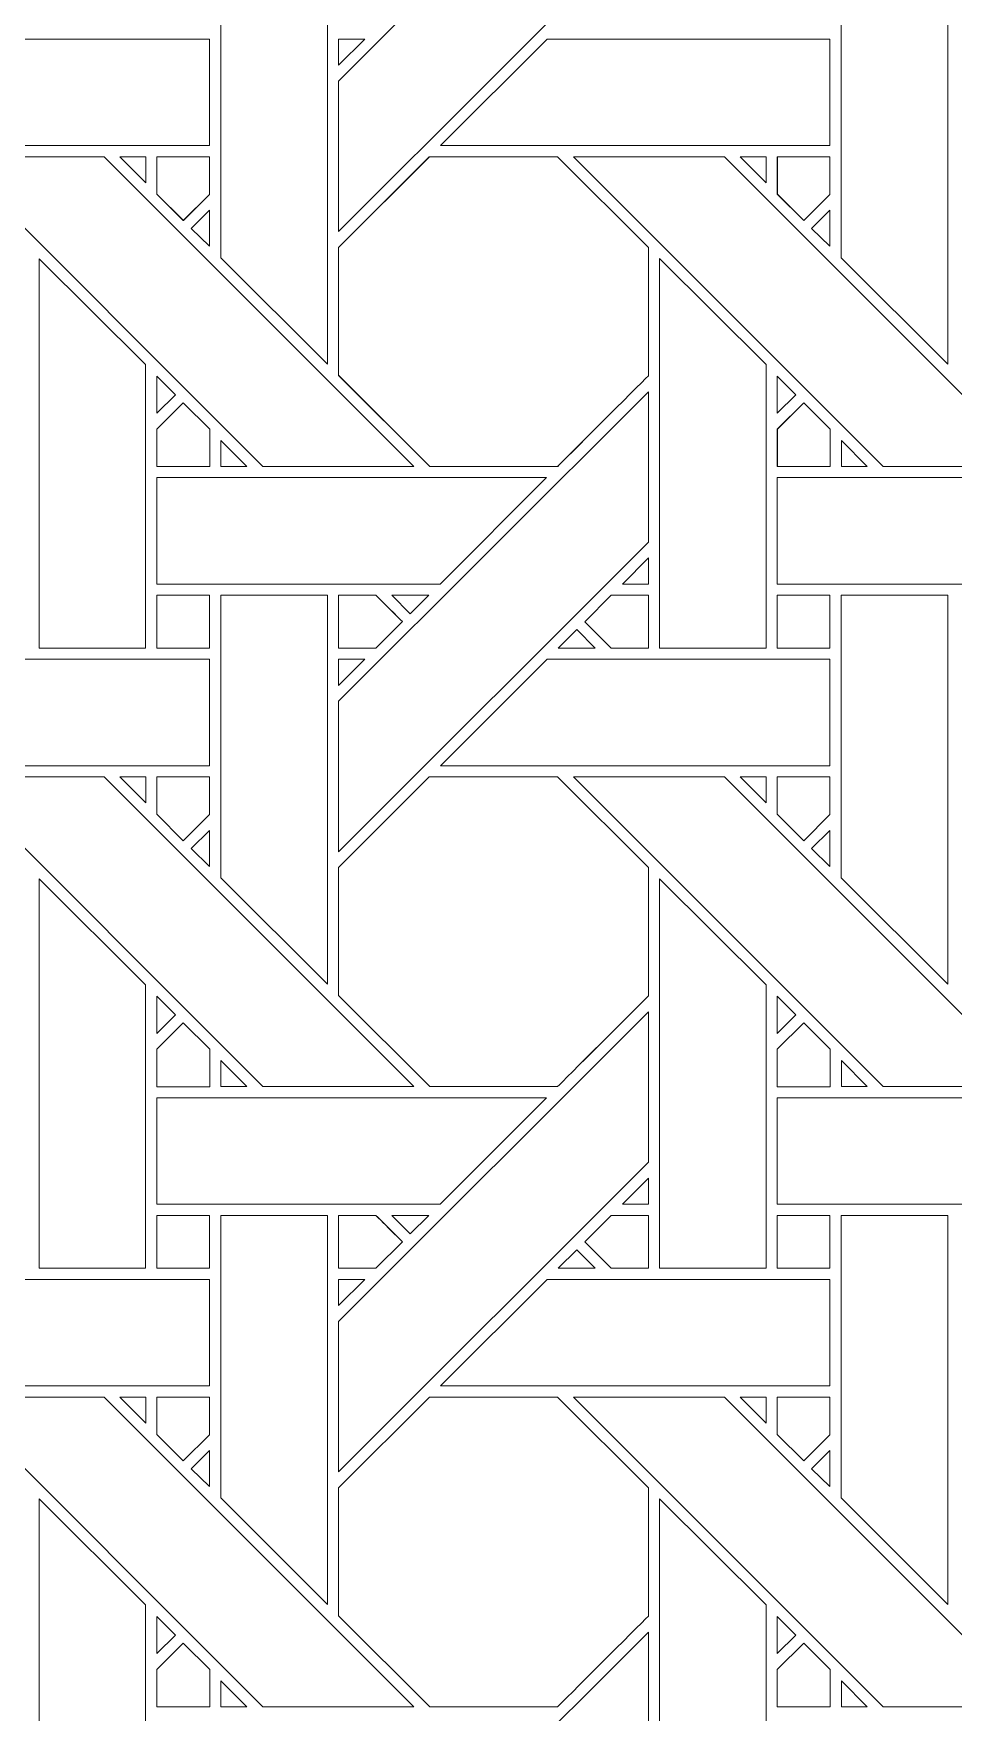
# Model space of a CAD drawing. Header units: inches. Extents: x 2.4 to 22.4, y -0.9 to 19.1.
# Drawn here: x 16.898 to 18.304, y 14.067 to 16.636 of the extents above; entities that cross this region are included whole.
import ezdxf

# ---------------------------------------------------------------- set-up
doc = ezdxf.new("R2010")
doc.units = ezdxf.units.IN
doc.header["$MEASUREMENT"] = 0
doc.layers.add('Design', color=7, linetype='Continuous', lineweight=0)

msp = doc.modelspace()

# ---------------------------------------------------------------- linework, layer by layer
at = {"layer": 'Design'}
for points, knots in [([(2.3829, 19.0948), (2.3829, 19.0948), (2.3829, -0.9052), (2.3829, -0.9052), (2.3829, -0.9052), (22.3829, -0.9052), (22.3829, -0.9052), (22.3829, -0.9052), (22.3829, 19.0948), (22.3829, 19.0948), (22.3829, 19.0948), (2.3829, 19.0948), (2.3829, 19.0948)], [0, 0, 0, 0, 1, 1, 1, 2, 2, 2, 3, 3, 3, 4, 4, 4, 4]), ([(3.3653, 18.1123), (3.3653, 18.1123), (3.3653, 0.0772), (3.3653, 0.0772), (3.3653, 0.0772), (21.4004, 0.0772), (21.4004, 0.0772), (21.4004, 0.0772), (21.4004, 18.1123), (21.4004, 18.1123), (21.4004, 18.1123), (3.3653, 18.1123), (3.3653, 18.1123)], [0, 0, 0, 0, 1, 1, 1, 2, 2, 2, 3, 3, 3, 4, 4, 4, 4]), ([(17.8377, 16.8065), (17.8377, 16.8065), (17.364, 16.3328), (17.364, 16.3328), (17.364, 16.3328), (17.364, 16.5629), (17.364, 16.5629), (17.364, 16.5629), (17.8377, 17.0365), (17.8377, 17.0365), (17.8377, 17.0365), (17.8377, 16.8065), (17.8377, 16.8065)], [0, 0, 0, 0, 1, 1, 1, 2, 2, 2, 3, 3, 3, 4, 4, 4, 4]), ([(17.184, 16.2928), (17.184, 16.2928), (17.184, 16.725), (17.184, 16.725), (17.184, 16.725), (17.3469, 16.725), (17.3469, 16.725), (17.3469, 16.725), (17.3469, 16.1299), (17.3469, 16.1299), (17.3469, 16.1299), (17.184, 16.2928), (17.184, 16.2928)], [0, 0, 0, 0, 1, 1, 1, 2, 2, 2, 3, 3, 3, 4, 4, 4, 4]), ([(18.1327, 16.2928), (18.1327, 16.2928), (18.1327, 16.725), (18.1327, 16.725), (18.1327, 16.725), (18.2956, 16.725), (18.2956, 16.725), (18.2956, 16.725), (18.2956, 16.1299), (18.2956, 16.1299), (18.2956, 16.1299), (18.1327, 16.2928), (18.1327, 16.2928)], [0, 0, 0, 0, 1, 1, 1, 2, 2, 2, 3, 3, 3, 4, 4, 4, 4]), ([(17.1664, 16.6271), (17.1664, 16.6271), (17.1664, 16.4643), (17.1664, 16.4643), (17.1664, 16.4643), (16.5711, 16.4643), (16.5711, 16.4643), (16.5711, 16.4643), (16.734, 16.6271), (16.734, 16.6271), (16.734, 16.6271), (17.1664, 16.6271), (17.1664, 16.6271)], [0, 0, 0, 0, 1, 1, 1, 2, 2, 2, 3, 3, 3, 4, 4, 4, 4]), ([(17.4039, 16.6271), (17.4039, 16.6271), (17.364, 16.5873), (17.364, 16.5873), (17.364, 16.5873), (17.364, 16.6271), (17.364, 16.6271), (17.364, 16.6271), (17.4039, 16.6271), (17.4039, 16.6271)], [0, 0, 0, 0, 1, 1, 1, 2, 2, 2, 3, 3, 3, 3]), ([(18.1152, 16.6271), (18.1152, 16.6271), (18.1152, 16.4643), (18.1152, 16.4643), (18.1152, 16.4643), (17.5199, 16.4643), (17.5199, 16.4643), (17.5199, 16.4643), (17.6827, 16.6271), (17.6827, 16.6271), (17.6827, 16.6271), (18.1152, 16.6271), (18.1152, 16.6271)], [0, 0, 0, 0, 1, 1, 1, 2, 2, 2, 3, 3, 3, 4, 4, 4, 4]), ([(17.479, 15.9735), (17.479, 15.9735), (17.248, 15.9735), (17.248, 15.9735), (17.248, 15.9735), (16.7745, 16.4472), (16.7745, 16.4472), (16.7745, 16.4472), (17.0054, 16.4472), (17.0054, 16.4472), (17.0054, 16.4472), (17.479, 15.9735), (17.479, 15.9735)], [0, 0, 0, 0, 1, 1, 1, 2, 2, 2, 3, 3, 3, 4, 4, 4, 4]), ([(17.0295, 16.4471), (17.0295, 16.4471), (17.069, 16.4471), (17.069, 16.4471), (17.069, 16.4471), (17.069, 16.4073), (17.069, 16.4073), (17.069, 16.4073), (17.0295, 16.4471), (17.0295, 16.4471)], [0, 0, 0, 0, 1, 1, 1, 2, 2, 2, 3, 3, 3, 3]), ([(17.1665, 16.4472), (17.1665, 16.4472), (17.1665, 16.3896), (17.1665, 16.3896), (17.1665, 16.3896), (17.1266, 16.3497), (17.1266, 16.3497), (17.1266, 16.3497), (17.0862, 16.39), (17.0862, 16.39), (17.0862, 16.39), (17.0862, 16.4472), (17.0862, 16.4472), (17.0862, 16.4472), (17.1665, 16.4472), (17.1665, 16.4472)], [0, 0, 0, 0, 1, 1, 1, 2, 2, 2, 3, 3, 3, 4, 4, 4, 5, 5, 5, 5]), ([(17.1265, 16.3496), (17.1265, 16.3496), (17.0862, 16.39), (17.0862, 16.39), (17.0862, 16.39), (17.0862, 16.4472), (17.0862, 16.4472), (17.0862, 16.4472), (17.1665, 16.4472), (17.1665, 16.4472), (17.1665, 16.4472), (17.1665, 16.3896), (17.1665, 16.3896), (17.1665, 16.3896), (17.1265, 16.3496), (17.1265, 16.3496)], [0, 0, 0, 0, 1, 1, 1, 2, 2, 2, 3, 3, 3, 4, 4, 4, 5, 5, 5, 5]), ([(17.8377, 16.3084), (17.8377, 16.3084), (17.8377, 16.1122), (17.8377, 16.1122), (17.8201, 16.0945), (17.7081, 15.9827), (17.699, 15.9735), (17.699, 15.9735), (17.5033, 15.9735), (17.5033, 15.9735), (17.5033, 15.9735), (17.364, 16.1128), (17.364, 16.1128), (17.364, 16.1128), (17.364, 16.3084), (17.364, 16.3084), (17.364, 16.3084), (17.5027, 16.4471), (17.5027, 16.4471), (17.5027, 16.4471), (17.6989, 16.4471), (17.6989, 16.4471), (17.6989, 16.4471), (17.8377, 16.3084), (17.8377, 16.3084)], [0, 0, 0, 0, 1, 1, 1, 2, 2, 2, 3, 3, 3, 4, 4, 4, 5, 5, 5, 6, 6, 6, 7, 7, 7, 8, 8, 8, 8]), ([(17.5028, 16.4473), (17.5028, 16.4473), (17.699, 16.4473), (17.699, 16.4473), (17.699, 16.4473), (17.8378, 16.3085), (17.8378, 16.3085), (17.8378, 16.3085), (17.8378, 16.1123), (17.8378, 16.1123), (17.82, 16.0944), (17.708, 15.9827), (17.6991, 15.9736), (17.6991, 15.9736), (17.5033, 15.9736), (17.5033, 15.9736), (17.5033, 15.9736), (17.3641, 16.1129), (17.3641, 16.1129), (17.3641, 16.1129), (17.3641, 16.3085), (17.3641, 16.3085), (17.3641, 16.3085), (17.5028, 16.4473), (17.5028, 16.4473)], [0, 0, 0, 0, 1, 1, 1, 2, 2, 2, 3, 3, 3, 4, 4, 4, 5, 5, 5, 6, 6, 6, 7, 7, 7, 8, 8, 8, 8]), ([(18.4278, 15.9735), (18.4278, 15.9735), (18.1968, 15.9735), (18.1968, 15.9735), (18.1968, 15.9735), (17.7232, 16.4472), (17.7232, 16.4472), (17.7232, 16.4472), (17.9541, 16.4472), (17.9541, 16.4472), (17.9541, 16.4472), (18.4278, 15.9735), (18.4278, 15.9735)], [0, 0, 0, 0, 1, 1, 1, 2, 2, 2, 3, 3, 3, 4, 4, 4, 4]), ([(17.9783, 16.4471), (17.9783, 16.4471), (18.0177, 16.4471), (18.0177, 16.4471), (18.0177, 16.4471), (18.0177, 16.4073), (18.0177, 16.4073), (18.0177, 16.4073), (17.9783, 16.4471), (17.9783, 16.4471)], [0, 0, 0, 0, 1, 1, 1, 2, 2, 2, 3, 3, 3, 3]), ([(18.0752, 16.3496), (18.0752, 16.3496), (18.0349, 16.3899), (18.0349, 16.3899), (18.0349, 16.3899), (18.0349, 16.4472), (18.0349, 16.4472), (18.0349, 16.4472), (18.1152, 16.4472), (18.1152, 16.4472), (18.1152, 16.4472), (18.1152, 16.3896), (18.1152, 16.3896), (18.1152, 16.3896), (18.0752, 16.3496), (18.0752, 16.3496)], [0, 0, 0, 0, 1, 1, 1, 2, 2, 2, 3, 3, 3, 4, 4, 4, 5, 5, 5, 5]), ([(18.1152, 16.4473), (18.1152, 16.4473), (18.1152, 16.3897), (18.1152, 16.3897), (18.1152, 16.3897), (18.0753, 16.3497), (18.0753, 16.3497), (18.0753, 16.3497), (18.035, 16.3901), (18.035, 16.3901), (18.035, 16.3901), (18.035, 16.4473), (18.035, 16.4473), (18.035, 16.4473), (18.1152, 16.4473), (18.1152, 16.4473)], [0, 0, 0, 0, 1, 1, 1, 2, 2, 2, 3, 3, 3, 4, 4, 4, 5, 5, 5, 5]), ([(17.1664, 16.3653), (17.1664, 16.3653), (17.1664, 16.3102), (17.1664, 16.3102), (17.1664, 16.3102), (17.1387, 16.3375), (17.1387, 16.3375), (17.1387, 16.3375), (17.1664, 16.3653), (17.1664, 16.3653)], [0, 0, 0, 0, 1, 1, 1, 2, 2, 2, 3, 3, 3, 3]), ([(18.1152, 16.3653), (18.1152, 16.3653), (18.1152, 16.3102), (18.1152, 16.3102), (18.1152, 16.3102), (18.0874, 16.3375), (18.0874, 16.3375), (18.0874, 16.3375), (18.1152, 16.3653), (18.1152, 16.3653)], [0, 0, 0, 0, 1, 1, 1, 2, 2, 2, 3, 3, 3, 3]), ([(16.9061, 15.6955), (16.9061, 15.6955), (16.9061, 16.2913), (16.9061, 16.2913), (16.9061, 16.2913), (17.0689, 16.1292), (17.0689, 16.1292), (17.0689, 16.1292), (17.0689, 15.6955), (17.0689, 15.6955), (17.0689, 15.6955), (16.9061, 15.6955), (16.9061, 15.6955)], [0, 0, 0, 0, 1, 1, 1, 2, 2, 2, 3, 3, 3, 4, 4, 4, 4]), ([(17.8548, 15.6955), (17.8548, 15.6955), (17.8548, 16.2914), (17.8548, 16.2914), (17.8548, 16.2914), (18.0176, 16.1292), (18.0176, 16.1292), (18.0176, 16.1292), (18.0176, 15.6955), (18.0176, 15.6955), (18.0176, 15.6955), (17.8548, 15.6955), (17.8548, 15.6955)], [0, 0, 0, 0, 1, 1, 1, 2, 2, 2, 3, 3, 3, 4, 4, 4, 4]), ([(17.0862, 16.0549), (17.0862, 16.0549), (17.0862, 16.1117), (17.0862, 16.1117), (17.0862, 16.1117), (17.1144, 16.0831), (17.1144, 16.0831), (17.1144, 16.0831), (17.0862, 16.0549), (17.0862, 16.0549)], [0, 0, 0, 0, 1, 1, 1, 2, 2, 2, 3, 3, 3, 3]), ([(18.0349, 16.0549), (18.0349, 16.0549), (18.0349, 16.1117), (18.0349, 16.1117), (18.0349, 16.1117), (18.0631, 16.0831), (18.0631, 16.0831), (18.0631, 16.0831), (18.0349, 16.0549), (18.0349, 16.0549)], [0, 0, 0, 0, 1, 1, 1, 2, 2, 2, 3, 3, 3, 3]), ([(17.8377, 15.8577), (17.8377, 15.8577), (17.364, 15.3841), (17.364, 15.3841), (17.364, 15.3841), (17.364, 15.6142), (17.364, 15.6142), (17.364, 15.6142), (17.8377, 16.0878), (17.8377, 16.0878), (17.8377, 16.0878), (17.8377, 15.8577), (17.8377, 15.8577)], [0, 0, 0, 0, 1, 1, 1, 2, 2, 2, 3, 3, 3, 4, 4, 4, 4]), ([(17.0862, 15.9733), (17.0862, 15.9733), (17.0862, 16.0306), (17.0862, 16.0306), (17.0862, 16.0306), (17.1265, 16.071), (17.1265, 16.071), (17.1265, 16.071), (17.1669, 16.0306), (17.1669, 16.0306), (17.1669, 16.0306), (17.1669, 15.9733), (17.1669, 15.9733), (17.1669, 15.9733), (17.0862, 15.9733), (17.0862, 15.9733)], [0, 0, 0, 0, 1, 1, 1, 2, 2, 2, 3, 3, 3, 4, 4, 4, 5, 5, 5, 5]), ([(17.1265, 16.071), (17.1265, 16.071), (17.1669, 16.0306), (17.1669, 16.0306), (17.1669, 16.0306), (17.1669, 15.9733), (17.1669, 15.9733), (17.1669, 15.9733), (17.0862, 15.9733), (17.0862, 15.9733), (17.0862, 15.9733), (17.0862, 16.0306), (17.0862, 16.0306), (17.0862, 16.0306), (17.1265, 16.071), (17.1265, 16.071)], [0, 0, 0, 0, 1, 1, 1, 2, 2, 2, 3, 3, 3, 4, 4, 4, 5, 5, 5, 5]), ([(18.0752, 16.0709), (18.0752, 16.0709), (18.1156, 16.0306), (18.1156, 16.0306), (18.1156, 16.0306), (18.1156, 15.9733), (18.1156, 15.9733), (18.1156, 15.9733), (18.0349, 15.9733), (18.0349, 15.9733), (18.0349, 15.9733), (18.0349, 16.0306), (18.0349, 16.0306), (18.0349, 16.0306), (18.0752, 16.0709), (18.0752, 16.0709)], [0, 0, 0, 0, 1, 1, 1, 2, 2, 2, 3, 3, 3, 4, 4, 4, 5, 5, 5, 5]), ([(18.035, 15.9734), (18.035, 15.9734), (18.035, 16.0307), (18.035, 16.0307), (18.035, 16.0307), (18.0753, 16.071), (18.0753, 16.071), (18.0753, 16.071), (18.1156, 16.0307), (18.1156, 16.0307), (18.1156, 16.0307), (18.1156, 15.9734), (18.1156, 15.9734), (18.1156, 15.9734), (18.035, 15.9734), (18.035, 15.9734)], [0, 0, 0, 0, 1, 1, 1, 2, 2, 2, 3, 3, 3, 4, 4, 4, 5, 5, 5, 5]), ([(17.1841, 15.9735), (17.1841, 15.9735), (17.1841, 16.0133), (17.1841, 16.0133), (17.1841, 16.0133), (17.2238, 15.9735), (17.2238, 15.9735), (17.2238, 15.9735), (17.1841, 15.9735), (17.1841, 15.9735)], [0, 0, 0, 0, 1, 1, 1, 2, 2, 2, 3, 3, 3, 3]), ([(18.1328, 15.9735), (18.1328, 15.9735), (18.1328, 16.0133), (18.1328, 16.0133), (18.1328, 16.0133), (18.1725, 15.9735), (18.1725, 15.9735), (18.1725, 15.9735), (18.1328, 15.9735), (18.1328, 15.9735)], [0, 0, 0, 0, 1, 1, 1, 2, 2, 2, 3, 3, 3, 3]), ([(17.6819, 15.9563), (17.6819, 15.9563), (17.5191, 15.7936), (17.5191, 15.7936), (17.5191, 15.7936), (17.0862, 15.7936), (17.0862, 15.7936), (17.0862, 15.7936), (17.0862, 15.9563), (17.0862, 15.9563), (17.0862, 15.9563), (17.6819, 15.9563), (17.6819, 15.9563)], [0, 0, 0, 0, 1, 1, 1, 2, 2, 2, 3, 3, 3, 4, 4, 4, 4]), ([(18.6306, 15.9563), (18.6306, 15.9563), (18.4679, 15.7936), (18.4679, 15.7936), (18.4679, 15.7936), (18.0349, 15.7936), (18.0349, 15.7936), (18.0349, 15.7936), (18.0349, 15.9563), (18.0349, 15.9563), (18.0349, 15.9563), (18.6306, 15.9563), (18.6306, 15.9563)], [0, 0, 0, 0, 1, 1, 1, 2, 2, 2, 3, 3, 3, 4, 4, 4, 4]), ([(17.8377, 15.7936), (17.8377, 15.7936), (17.7979, 15.7936), (17.7979, 15.7936), (17.7979, 15.7936), (17.8377, 15.8334), (17.8377, 15.8334), (17.8377, 15.8334), (17.8377, 15.7936), (17.8377, 15.7936)], [0, 0, 0, 0, 1, 1, 1, 2, 2, 2, 3, 3, 3, 3]), ([(17.0862, 15.7763), (17.0862, 15.7763), (17.1665, 15.7763), (17.1665, 15.7763), (17.1665, 15.7763), (17.1665, 15.6956), (17.1665, 15.6956), (17.1665, 15.6956), (17.0862, 15.6956), (17.0862, 15.6956), (17.0862, 15.6956), (17.0862, 15.7763), (17.0862, 15.7763)], [0, 0, 0, 0, 1, 1, 1, 2, 2, 2, 3, 3, 3, 4, 4, 4, 4]), ([(17.1665, 15.6956), (17.1665, 15.6956), (17.0862, 15.6956), (17.0862, 15.6956), (17.0862, 15.6956), (17.0862, 15.7763), (17.0862, 15.7763), (17.0862, 15.7763), (17.1665, 15.7763), (17.1665, 15.7763), (17.1665, 15.7763), (17.1665, 15.6956), (17.1665, 15.6956)], [0, 0, 0, 0, 1, 1, 1, 2, 2, 2, 3, 3, 3, 4, 4, 4, 4]), ([(17.184, 15.3441), (17.184, 15.3441), (17.184, 15.7763), (17.184, 15.7763), (17.184, 15.7763), (17.3469, 15.7763), (17.3469, 15.7763), (17.3469, 15.7763), (17.3469, 15.1812), (17.3469, 15.1812), (17.3469, 15.1812), (17.184, 15.3441), (17.184, 15.3441)], [0, 0, 0, 0, 1, 1, 1, 2, 2, 2, 3, 3, 3, 4, 4, 4, 4]), ([(17.4211, 15.7763), (17.4263, 15.7712), (17.457, 15.7404), (17.4615, 15.736), (17.4615, 15.736), (17.421, 15.6956), (17.421, 15.6956), (17.421, 15.6956), (17.3641, 15.6956), (17.3641, 15.6956), (17.3641, 15.6956), (17.3641, 15.7763), (17.3641, 15.7763), (17.3641, 15.7763), (17.4211, 15.7763), (17.4211, 15.7763)], [0, 0, 0, 0, 1, 1, 1, 2, 2, 2, 3, 3, 3, 4, 4, 4, 5, 5, 5, 5]), ([(17.4615, 15.736), (17.4615, 15.736), (17.421, 15.6956), (17.421, 15.6956), (17.421, 15.6956), (17.3641, 15.6956), (17.3641, 15.6956), (17.3641, 15.6956), (17.3641, 15.7763), (17.3641, 15.7763), (17.3641, 15.7763), (17.4211, 15.7763), (17.4211, 15.7763), (17.4264, 15.7711), (17.4572, 15.7403), (17.4615, 15.736)], [0, 0, 0, 0, 1, 1, 1, 2, 2, 2, 3, 3, 3, 4, 4, 4, 5, 5, 5, 5]), ([(17.4455, 15.7763), (17.4455, 15.7763), (17.5019, 15.7763), (17.5019, 15.7763), (17.5019, 15.7763), (17.4736, 15.7481), (17.4736, 15.7481), (17.4736, 15.7481), (17.4455, 15.7763), (17.4455, 15.7763)], [0, 0, 0, 0, 1, 1, 1, 2, 2, 2, 3, 3, 3, 3]), ([(17.7806, 15.6956), (17.7806, 15.6956), (17.7403, 15.7359), (17.7403, 15.7359), (17.7403, 15.7359), (17.7807, 15.7764), (17.7807, 15.7764), (17.7807, 15.7764), (17.8377, 15.7764), (17.8377, 15.7764), (17.8377, 15.7764), (17.8377, 15.6956), (17.8377, 15.6956), (17.8377, 15.6956), (17.7806, 15.6956), (17.7806, 15.6956)], [0, 0, 0, 0, 1, 1, 1, 2, 2, 2, 3, 3, 3, 4, 4, 4, 5, 5, 5, 5]), ([(17.7403, 15.7359), (17.7403, 15.7359), (17.7807, 15.7764), (17.7807, 15.7764), (17.7807, 15.7764), (17.8377, 15.7764), (17.8377, 15.7764), (17.8377, 15.7764), (17.8377, 15.6956), (17.8377, 15.6956), (17.8377, 15.6956), (17.7806, 15.6956), (17.7806, 15.6956), (17.7806, 15.6956), (17.7403, 15.7359), (17.7403, 15.7359)], [0, 0, 0, 0, 1, 1, 1, 2, 2, 2, 3, 3, 3, 4, 4, 4, 5, 5, 5, 5]), ([(18.0349, 15.7763), (18.0349, 15.7763), (18.1152, 15.7763), (18.1152, 15.7763), (18.1152, 15.7763), (18.1152, 15.6956), (18.1152, 15.6956), (18.1152, 15.6956), (18.0349, 15.6956), (18.0349, 15.6956), (18.0349, 15.6956), (18.0349, 15.7763), (18.0349, 15.7763)], [0, 0, 0, 0, 1, 1, 1, 2, 2, 2, 3, 3, 3, 4, 4, 4, 4]), ([(18.1152, 15.7763), (18.1152, 15.7763), (18.1152, 15.6956), (18.1152, 15.6956), (18.1152, 15.6956), (18.0349, 15.6956), (18.0349, 15.6956), (18.0349, 15.6956), (18.0349, 15.7763), (18.0349, 15.7763), (18.0349, 15.7763), (18.1152, 15.7763), (18.1152, 15.7763)], [0, 0, 0, 0, 1, 1, 1, 2, 2, 2, 3, 3, 3, 4, 4, 4, 4]), ([(18.1327, 15.3441), (18.1327, 15.3441), (18.1327, 15.7763), (18.1327, 15.7763), (18.1327, 15.7763), (18.2956, 15.7763), (18.2956, 15.7763), (18.2956, 15.7763), (18.2956, 15.1812), (18.2956, 15.1812), (18.2956, 15.1812), (18.1327, 15.3441), (18.1327, 15.3441)], [0, 0, 0, 0, 1, 1, 1, 2, 2, 2, 3, 3, 3, 4, 4, 4, 4]), ([(17.7564, 15.6955), (17.7564, 15.6955), (17.6999, 15.6955), (17.6999, 15.6955), (17.6999, 15.6955), (17.7281, 15.7238), (17.7281, 15.7238), (17.7281, 15.7238), (17.7564, 15.6955), (17.7564, 15.6955)], [0, 0, 0, 0, 1, 1, 1, 2, 2, 2, 3, 3, 3, 3]), ([(17.1664, 15.6784), (17.1664, 15.6784), (17.1664, 15.5156), (17.1664, 15.5156), (17.1664, 15.5156), (16.5711, 15.5156), (16.5711, 15.5156), (16.5711, 15.5156), (16.734, 15.6784), (16.734, 15.6784), (16.734, 15.6784), (17.1664, 15.6784), (17.1664, 15.6784)], [0, 0, 0, 0, 1, 1, 1, 2, 2, 2, 3, 3, 3, 4, 4, 4, 4]), ([(17.4039, 15.6784), (17.4039, 15.6784), (17.364, 15.6385), (17.364, 15.6385), (17.364, 15.6385), (17.364, 15.6784), (17.364, 15.6784), (17.364, 15.6784), (17.4039, 15.6784), (17.4039, 15.6784)], [0, 0, 0, 0, 1, 1, 1, 2, 2, 2, 3, 3, 3, 3]), ([(18.1152, 15.6784), (18.1152, 15.6784), (18.1152, 15.5156), (18.1152, 15.5156), (18.1152, 15.5156), (17.5199, 15.5156), (17.5199, 15.5156), (17.5199, 15.5156), (17.6827, 15.6784), (17.6827, 15.6784), (17.6827, 15.6784), (18.1152, 15.6784), (18.1152, 15.6784)], [0, 0, 0, 0, 1, 1, 1, 2, 2, 2, 3, 3, 3, 4, 4, 4, 4]), ([(17.479, 15.0248), (17.479, 15.0248), (17.248, 15.0248), (17.248, 15.0248), (17.248, 15.0248), (16.7745, 15.4984), (16.7745, 15.4984), (16.7745, 15.4984), (17.0054, 15.4984), (17.0054, 15.4984), (17.0054, 15.4984), (17.479, 15.0248), (17.479, 15.0248)], [0, 0, 0, 0, 1, 1, 1, 2, 2, 2, 3, 3, 3, 4, 4, 4, 4]), ([(17.0295, 15.4984), (17.0295, 15.4984), (17.069, 15.4984), (17.069, 15.4984), (17.069, 15.4984), (17.069, 15.4586), (17.069, 15.4586), (17.069, 15.4586), (17.0295, 15.4984), (17.0295, 15.4984)], [0, 0, 0, 0, 1, 1, 1, 2, 2, 2, 3, 3, 3, 3]), ([(17.1665, 15.4985), (17.1665, 15.4985), (17.1665, 15.4409), (17.1665, 15.4409), (17.1665, 15.4409), (17.1265, 15.4009), (17.1265, 15.4009), (17.1265, 15.4009), (17.0862, 15.4413), (17.0862, 15.4413), (17.0862, 15.4413), (17.0862, 15.4985), (17.0862, 15.4985), (17.0862, 15.4985), (17.1665, 15.4985), (17.1665, 15.4985)], [0, 0, 0, 0, 1, 1, 1, 2, 2, 2, 3, 3, 3, 4, 4, 4, 5, 5, 5, 5]), ([(17.1265, 15.4009), (17.1265, 15.4009), (17.0862, 15.4413), (17.0862, 15.4413), (17.0862, 15.4413), (17.0862, 15.4985), (17.0862, 15.4985), (17.0862, 15.4985), (17.1665, 15.4985), (17.1665, 15.4985), (17.1665, 15.4985), (17.1665, 15.4409), (17.1665, 15.4409), (17.1665, 15.4409), (17.1265, 15.4009), (17.1265, 15.4009)], [0, 0, 0, 0, 1, 1, 1, 2, 2, 2, 3, 3, 3, 4, 4, 4, 5, 5, 5, 5]), ([(17.5027, 15.4985), (17.5027, 15.4985), (17.699, 15.4985), (17.699, 15.4985), (17.699, 15.4985), (17.8377, 15.3597), (17.8377, 15.3597), (17.8377, 15.3597), (17.8377, 15.1635), (17.8377, 15.1635), (17.8199, 15.1456), (17.708, 15.0339), (17.699, 15.0248), (17.699, 15.0248), (17.5033, 15.0248), (17.5033, 15.0248), (17.5033, 15.0248), (17.3641, 15.1641), (17.3641, 15.1641), (17.3641, 15.1641), (17.3641, 15.3597), (17.3641, 15.3597), (17.3641, 15.3597), (17.5027, 15.4985), (17.5027, 15.4985)], [0, 0, 0, 0, 1, 1, 1, 2, 2, 2, 3, 3, 3, 4, 4, 4, 5, 5, 5, 6, 6, 6, 7, 7, 7, 8, 8, 8, 8]), ([(17.8377, 15.3597), (17.8377, 15.3597), (17.8377, 15.1635), (17.8377, 15.1635), (17.8199, 15.1456), (17.708, 15.0338), (17.699, 15.0248), (17.699, 15.0248), (17.5033, 15.0248), (17.5033, 15.0248), (17.5033, 15.0248), (17.3641, 15.1641), (17.3641, 15.1641), (17.3641, 15.1641), (17.3641, 15.3597), (17.3641, 15.3597), (17.3641, 15.3597), (17.5027, 15.4985), (17.5027, 15.4985), (17.5027, 15.4985), (17.699, 15.4985), (17.699, 15.4985), (17.699, 15.4985), (17.8377, 15.3597), (17.8377, 15.3597)], [0, 0, 0, 0, 1, 1, 1, 2, 2, 2, 3, 3, 3, 4, 4, 4, 5, 5, 5, 6, 6, 6, 7, 7, 7, 8, 8, 8, 8]), ([(18.4278, 15.0248), (18.4278, 15.0248), (18.1967, 15.0248), (18.1967, 15.0248), (18.1967, 15.0248), (17.7232, 15.4984), (17.7232, 15.4984), (17.7232, 15.4984), (17.9541, 15.4984), (17.9541, 15.4984), (17.9541, 15.4984), (18.4278, 15.0248), (18.4278, 15.0248)], [0, 0, 0, 0, 1, 1, 1, 2, 2, 2, 3, 3, 3, 4, 4, 4, 4]), ([(17.9783, 15.4984), (17.9783, 15.4984), (18.0177, 15.4984), (18.0177, 15.4984), (18.0177, 15.4984), (18.0177, 15.4586), (18.0177, 15.4586), (18.0177, 15.4586), (17.9783, 15.4984), (17.9783, 15.4984)], [0, 0, 0, 0, 1, 1, 1, 2, 2, 2, 3, 3, 3, 3]), ([(18.1152, 15.4985), (18.1152, 15.4985), (18.1152, 15.4409), (18.1152, 15.4409), (18.1152, 15.4409), (18.0753, 15.4009), (18.0753, 15.4009), (18.0753, 15.4009), (18.0349, 15.4413), (18.0349, 15.4413), (18.0349, 15.4413), (18.0349, 15.4985), (18.0349, 15.4985), (18.0349, 15.4985), (18.1152, 15.4985), (18.1152, 15.4985)], [0, 0, 0, 0, 1, 1, 1, 2, 2, 2, 3, 3, 3, 4, 4, 4, 5, 5, 5, 5]), ([(18.0753, 15.4009), (18.0753, 15.4009), (18.0349, 15.4413), (18.0349, 15.4413), (18.0349, 15.4413), (18.0349, 15.4985), (18.0349, 15.4985), (18.0349, 15.4985), (18.1152, 15.4985), (18.1152, 15.4985), (18.1152, 15.4985), (18.1152, 15.4409), (18.1152, 15.4409), (18.1152, 15.4409), (18.0753, 15.4009), (18.0753, 15.4009)], [0, 0, 0, 0, 1, 1, 1, 2, 2, 2, 3, 3, 3, 4, 4, 4, 5, 5, 5, 5]), ([(17.1664, 15.4166), (17.1664, 15.4166), (17.1664, 15.3614), (17.1664, 15.3614), (17.1664, 15.3614), (17.1387, 15.3888), (17.1387, 15.3888), (17.1387, 15.3888), (17.1664, 15.4166), (17.1664, 15.4166)], [0, 0, 0, 0, 1, 1, 1, 2, 2, 2, 3, 3, 3, 3]), ([(18.1152, 15.4166), (18.1152, 15.4166), (18.1152, 15.3614), (18.1152, 15.3614), (18.1152, 15.3614), (18.0874, 15.3888), (18.0874, 15.3888), (18.0874, 15.3888), (18.1152, 15.4166), (18.1152, 15.4166)], [0, 0, 0, 0, 1, 1, 1, 2, 2, 2, 3, 3, 3, 3]), ([(16.9061, 14.7468), (16.9061, 14.7468), (16.9061, 15.3426), (16.9061, 15.3426), (16.9061, 15.3426), (17.0689, 15.1805), (17.0689, 15.1805), (17.0689, 15.1805), (17.0689, 14.7468), (17.0689, 14.7468), (17.0689, 14.7468), (16.9061, 14.7468), (16.9061, 14.7468)], [0, 0, 0, 0, 1, 1, 1, 2, 2, 2, 3, 3, 3, 4, 4, 4, 4]), ([(17.8548, 14.7468), (17.8548, 14.7468), (17.8548, 15.3426), (17.8548, 15.3426), (17.8548, 15.3426), (18.0176, 15.1805), (18.0176, 15.1805), (18.0176, 15.1805), (18.0176, 14.7468), (18.0176, 14.7468), (18.0176, 14.7468), (17.8548, 14.7468), (17.8548, 14.7468)], [0, 0, 0, 0, 1, 1, 1, 2, 2, 2, 3, 3, 3, 4, 4, 4, 4]), ([(17.0862, 15.1062), (17.0862, 15.1062), (17.0862, 15.163), (17.0862, 15.163), (17.0862, 15.163), (17.1144, 15.1344), (17.1144, 15.1344), (17.1144, 15.1344), (17.0862, 15.1062), (17.0862, 15.1062)], [0, 0, 0, 0, 1, 1, 1, 2, 2, 2, 3, 3, 3, 3]), ([(18.0349, 15.1062), (18.0349, 15.1062), (18.0349, 15.163), (18.0349, 15.163), (18.0349, 15.163), (18.0631, 15.1344), (18.0631, 15.1344), (18.0631, 15.1344), (18.0349, 15.1062), (18.0349, 15.1062)], [0, 0, 0, 0, 1, 1, 1, 2, 2, 2, 3, 3, 3, 3]), ([(17.8377, 14.909), (17.8377, 14.909), (17.364, 14.4354), (17.364, 14.4354), (17.364, 14.4354), (17.364, 14.6655), (17.364, 14.6655), (17.364, 14.6655), (17.8377, 15.139), (17.8377, 15.139), (17.8377, 15.139), (17.8377, 14.909), (17.8377, 14.909)], [0, 0, 0, 0, 1, 1, 1, 2, 2, 2, 3, 3, 3, 4, 4, 4, 4]), ([(17.0862, 15.0246), (17.0862, 15.0246), (17.0862, 15.0819), (17.0862, 15.0819), (17.0862, 15.0819), (17.1265, 15.1222), (17.1265, 15.1222), (17.1265, 15.1222), (17.1669, 15.0819), (17.1669, 15.0819), (17.1669, 15.0819), (17.1669, 15.0246), (17.1669, 15.0246), (17.1669, 15.0246), (17.0862, 15.0246), (17.0862, 15.0246)], [0, 0, 0, 0, 1, 1, 1, 2, 2, 2, 3, 3, 3, 4, 4, 4, 5, 5, 5, 5]), ([(17.1265, 15.1222), (17.1265, 15.1222), (17.1669, 15.0819), (17.1669, 15.0819), (17.1669, 15.0819), (17.1669, 15.0246), (17.1669, 15.0246), (17.1669, 15.0246), (17.0862, 15.0246), (17.0862, 15.0246), (17.0862, 15.0246), (17.0862, 15.0819), (17.0862, 15.0819), (17.0862, 15.0819), (17.1265, 15.1222), (17.1265, 15.1222)], [0, 0, 0, 0, 1, 1, 1, 2, 2, 2, 3, 3, 3, 4, 4, 4, 5, 5, 5, 5]), ([(18.0349, 15.0246), (18.0349, 15.0246), (18.0349, 15.0819), (18.0349, 15.0819), (18.0349, 15.0819), (18.0753, 15.1222), (18.0753, 15.1222), (18.0753, 15.1222), (18.1156, 15.0819), (18.1156, 15.0819), (18.1156, 15.0819), (18.1156, 15.0246), (18.1156, 15.0246), (18.1156, 15.0246), (18.0349, 15.0246), (18.0349, 15.0246)], [0, 0, 0, 0, 1, 1, 1, 2, 2, 2, 3, 3, 3, 4, 4, 4, 5, 5, 5, 5]), ([(18.0753, 15.1222), (18.0753, 15.1222), (18.1156, 15.0819), (18.1156, 15.0819), (18.1156, 15.0819), (18.1156, 15.0246), (18.1156, 15.0246), (18.1156, 15.0246), (18.0349, 15.0246), (18.0349, 15.0246), (18.0349, 15.0246), (18.0349, 15.0819), (18.0349, 15.0819), (18.0349, 15.0819), (18.0753, 15.1222), (18.0753, 15.1222)], [0, 0, 0, 0, 1, 1, 1, 2, 2, 2, 3, 3, 3, 4, 4, 4, 5, 5, 5, 5]), ([(17.1841, 15.0248), (17.1841, 15.0248), (17.1841, 15.0646), (17.1841, 15.0646), (17.1841, 15.0646), (17.2238, 15.0248), (17.2238, 15.0248), (17.2238, 15.0248), (17.1841, 15.0248), (17.1841, 15.0248)], [0, 0, 0, 0, 1, 1, 1, 2, 2, 2, 3, 3, 3, 3]), ([(18.1328, 15.0248), (18.1328, 15.0248), (18.1328, 15.0646), (18.1328, 15.0646), (18.1328, 15.0646), (18.1725, 15.0248), (18.1725, 15.0248), (18.1725, 15.0248), (18.1328, 15.0248), (18.1328, 15.0248)], [0, 0, 0, 0, 1, 1, 1, 2, 2, 2, 3, 3, 3, 3]), ([(17.6819, 15.0075), (17.6819, 15.0075), (17.5191, 14.8448), (17.5191, 14.8448), (17.5191, 14.8448), (17.0862, 14.8448), (17.0862, 14.8448), (17.0862, 14.8448), (17.0862, 15.0075), (17.0862, 15.0075), (17.0862, 15.0075), (17.6819, 15.0075), (17.6819, 15.0075)], [0, 0, 0, 0, 1, 1, 1, 2, 2, 2, 3, 3, 3, 4, 4, 4, 4]), ([(18.6306, 15.0075), (18.6306, 15.0075), (18.4679, 14.8448), (18.4679, 14.8448), (18.4679, 14.8448), (18.0349, 14.8448), (18.0349, 14.8448), (18.0349, 14.8448), (18.0349, 15.0075), (18.0349, 15.0075), (18.0349, 15.0075), (18.6306, 15.0075), (18.6306, 15.0075)], [0, 0, 0, 0, 1, 1, 1, 2, 2, 2, 3, 3, 3, 4, 4, 4, 4]), ([(17.8377, 14.8449), (17.8377, 14.8449), (17.7979, 14.8449), (17.7979, 14.8449), (17.7979, 14.8449), (17.8377, 14.8846), (17.8377, 14.8846), (17.8377, 14.8846), (17.8377, 14.8449), (17.8377, 14.8449)], [0, 0, 0, 0, 1, 1, 1, 2, 2, 2, 3, 3, 3, 3]), ([(17.0862, 14.8276), (17.0862, 14.8276), (17.1665, 14.8276), (17.1665, 14.8276), (17.1665, 14.8276), (17.1665, 14.7468), (17.1665, 14.7468), (17.1665, 14.7468), (17.0862, 14.7468), (17.0862, 14.7468), (17.0862, 14.7468), (17.0862, 14.8276), (17.0862, 14.8276)], [0, 0, 0, 0, 1, 1, 1, 2, 2, 2, 3, 3, 3, 4, 4, 4, 4]), ([(17.1665, 14.7468), (17.1665, 14.7468), (17.0862, 14.7468), (17.0862, 14.7468), (17.0862, 14.7468), (17.0862, 14.8276), (17.0862, 14.8276), (17.0862, 14.8276), (17.1665, 14.8276), (17.1665, 14.8276), (17.1665, 14.8276), (17.1665, 14.7468), (17.1665, 14.7468)], [0, 0, 0, 0, 1, 1, 1, 2, 2, 2, 3, 3, 3, 4, 4, 4, 4]), ([(17.184, 14.3954), (17.184, 14.3954), (17.184, 14.8276), (17.184, 14.8276), (17.184, 14.8276), (17.3469, 14.8276), (17.3469, 14.8276), (17.3469, 14.8276), (17.3469, 14.2324), (17.3469, 14.2324), (17.3469, 14.2324), (17.184, 14.3954), (17.184, 14.3954)], [0, 0, 0, 0, 1, 1, 1, 2, 2, 2, 3, 3, 3, 4, 4, 4, 4]), ([(17.4211, 14.8276), (17.4263, 14.8225), (17.457, 14.7917), (17.4615, 14.7873), (17.4615, 14.7873), (17.421, 14.7468), (17.421, 14.7468), (17.421, 14.7468), (17.3641, 14.7468), (17.3641, 14.7468), (17.3641, 14.7468), (17.3641, 14.8276), (17.3641, 14.8276), (17.3641, 14.8276), (17.4211, 14.8276), (17.4211, 14.8276)], [0, 0, 0, 0, 1, 1, 1, 2, 2, 2, 3, 3, 3, 4, 4, 4, 5, 5, 5, 5]), ([(17.4463, 14.8024), (17.4463, 14.8024), (17.4615, 14.7873), (17.4615, 14.7873), (17.4615, 14.7873), (17.421, 14.7468), (17.421, 14.7468), (17.421, 14.7468), (17.3641, 14.7468), (17.3641, 14.7468), (17.3641, 14.7468), (17.3641, 14.8276), (17.3641, 14.8276), (17.3641, 14.8276), (17.4211, 14.8276), (17.4211, 14.8276), (17.4266, 14.8221), (17.4368, 14.8119), (17.4463, 14.8024)], [0, 0, 0, 0, 1, 1, 1, 2, 2, 2, 3, 3, 3, 4, 4, 4, 5, 5, 5, 6, 6, 6, 6]), ([(17.4455, 14.8276), (17.4455, 14.8276), (17.5019, 14.8276), (17.5019, 14.8276), (17.5019, 14.8276), (17.4736, 14.7994), (17.4736, 14.7994), (17.4736, 14.7994), (17.4455, 14.8276), (17.4455, 14.8276)], [0, 0, 0, 0, 1, 1, 1, 2, 2, 2, 3, 3, 3, 3]), ([(17.7806, 14.7468), (17.7806, 14.7468), (17.7403, 14.7872), (17.7403, 14.7872), (17.7403, 14.7872), (17.7807, 14.8276), (17.7807, 14.8276), (17.7807, 14.8276), (17.8377, 14.8276), (17.8377, 14.8276), (17.8377, 14.8276), (17.8377, 14.7468), (17.8377, 14.7468), (17.8377, 14.7468), (17.7806, 14.7468), (17.7806, 14.7468)], [0, 0, 0, 0, 1, 1, 1, 2, 2, 2, 3, 3, 3, 4, 4, 4, 5, 5, 5, 5]), ([(17.7403, 14.7872), (17.7403, 14.7872), (17.7807, 14.8276), (17.7807, 14.8276), (17.7807, 14.8276), (17.8377, 14.8276), (17.8377, 14.8276), (17.8377, 14.8276), (17.8377, 14.7468), (17.8377, 14.7468), (17.8377, 14.7468), (17.7806, 14.7468), (17.7806, 14.7468), (17.7806, 14.7468), (17.7403, 14.7872), (17.7403, 14.7872)], [0, 0, 0, 0, 1, 1, 1, 2, 2, 2, 3, 3, 3, 4, 4, 4, 5, 5, 5, 5]), ([(18.0349, 14.8276), (18.0349, 14.8276), (18.1152, 14.8276), (18.1152, 14.8276), (18.1152, 14.8276), (18.1152, 14.7468), (18.1152, 14.7468), (18.1152, 14.7468), (18.0349, 14.7468), (18.0349, 14.7468), (18.0349, 14.7468), (18.0349, 14.8276), (18.0349, 14.8276)], [0, 0, 0, 0, 1, 1, 1, 2, 2, 2, 3, 3, 3, 4, 4, 4, 4]), ([(18.1152, 14.8276), (18.1152, 14.8276), (18.1152, 14.7468), (18.1152, 14.7468), (18.1152, 14.7468), (18.0349, 14.7468), (18.0349, 14.7468), (18.0349, 14.7468), (18.0349, 14.8276), (18.0349, 14.8276), (18.0349, 14.8276), (18.1152, 14.8276), (18.1152, 14.8276)], [0, 0, 0, 0, 1, 1, 1, 2, 2, 2, 3, 3, 3, 4, 4, 4, 4]), ([(18.2956, 14.2324), (18.2956, 14.2324), (18.1327, 14.3954), (18.1327, 14.3954), (18.1327, 14.3954), (18.1327, 14.8276), (18.1327, 14.8276), (18.1327, 14.8276), (18.2956, 14.8276), (18.2956, 14.8276), (18.2956, 14.8276), (18.2956, 14.2324), (18.2956, 14.2324)], [0, 0, 0, 0, 1, 1, 1, 2, 2, 2, 3, 3, 3, 4, 4, 4, 4]), ([(17.7564, 14.7468), (17.7564, 14.7468), (17.6999, 14.7468), (17.6999, 14.7468), (17.6999, 14.7468), (17.7281, 14.775), (17.7281, 14.775), (17.7281, 14.775), (17.7564, 14.7468), (17.7564, 14.7468)], [0, 0, 0, 0, 1, 1, 1, 2, 2, 2, 3, 3, 3, 3]), ([(17.1664, 14.7296), (17.1664, 14.7296), (17.1664, 14.5668), (17.1664, 14.5668), (17.1664, 14.5668), (16.5711, 14.5668), (16.5711, 14.5668), (16.5711, 14.5668), (16.734, 14.7296), (16.734, 14.7296), (16.734, 14.7296), (17.1664, 14.7296), (17.1664, 14.7296)], [0, 0, 0, 0, 1, 1, 1, 2, 2, 2, 3, 3, 3, 4, 4, 4, 4]), ([(17.4039, 14.7296), (17.4039, 14.7296), (17.364, 14.6898), (17.364, 14.6898), (17.364, 14.6898), (17.364, 14.7296), (17.364, 14.7296), (17.364, 14.7296), (17.4039, 14.7296), (17.4039, 14.7296)], [0, 0, 0, 0, 1, 1, 1, 2, 2, 2, 3, 3, 3, 3]), ([(18.1152, 14.7296), (18.1152, 14.7296), (18.1152, 14.5668), (18.1152, 14.5668), (18.1152, 14.5668), (17.5199, 14.5668), (17.5199, 14.5668), (17.5199, 14.5668), (17.6827, 14.7296), (17.6827, 14.7296), (17.6827, 14.7296), (18.1152, 14.7296), (18.1152, 14.7296)], [0, 0, 0, 0, 1, 1, 1, 2, 2, 2, 3, 3, 3, 4, 4, 4, 4]), ([(17.479, 14.076), (17.479, 14.076), (17.248, 14.076), (17.248, 14.076), (17.248, 14.076), (16.7745, 14.5497), (16.7745, 14.5497), (16.7745, 14.5497), (17.0054, 14.5497), (17.0054, 14.5497), (17.0054, 14.5497), (17.479, 14.076), (17.479, 14.076)], [0, 0, 0, 0, 1, 1, 1, 2, 2, 2, 3, 3, 3, 4, 4, 4, 4]), ([(17.0295, 14.5497), (17.0295, 14.5497), (17.069, 14.5497), (17.069, 14.5497), (17.069, 14.5497), (17.069, 14.5099), (17.069, 14.5099), (17.069, 14.5099), (17.0295, 14.5497), (17.0295, 14.5497)], [0, 0, 0, 0, 1, 1, 1, 2, 2, 2, 3, 3, 3, 3]), ([(17.1665, 14.5497), (17.1665, 14.5497), (17.1665, 14.4921), (17.1665, 14.4921), (17.1665, 14.4921), (17.1265, 14.4522), (17.1265, 14.4522), (17.1265, 14.4522), (17.0862, 14.4925), (17.0862, 14.4925), (17.0862, 14.4925), (17.0862, 14.5497), (17.0862, 14.5497), (17.0862, 14.5497), (17.1665, 14.5497), (17.1665, 14.5497)], [0, 0, 0, 0, 1, 1, 1, 2, 2, 2, 3, 3, 3, 4, 4, 4, 5, 5, 5, 5]), ([(17.1265, 14.4522), (17.1265, 14.4522), (17.0862, 14.4925), (17.0862, 14.4925), (17.0862, 14.4925), (17.0862, 14.5497), (17.0862, 14.5497), (17.0862, 14.5497), (17.1665, 14.5497), (17.1665, 14.5497), (17.1665, 14.5497), (17.1665, 14.4921), (17.1665, 14.4921), (17.1665, 14.4921), (17.1265, 14.4522), (17.1265, 14.4522)], [0, 0, 0, 0, 1, 1, 1, 2, 2, 2, 3, 3, 3, 4, 4, 4, 5, 5, 5, 5]), ([(17.5028, 14.5497), (17.5028, 14.5497), (17.699, 14.5497), (17.699, 14.5497), (17.699, 14.5497), (17.8377, 14.411), (17.8377, 14.411), (17.8377, 14.411), (17.8377, 14.2148), (17.8377, 14.2148), (17.8199, 14.1969), (17.708, 14.0851), (17.699, 14.0761), (17.699, 14.0761), (17.5033, 14.0761), (17.5033, 14.0761), (17.5033, 14.0761), (17.3641, 14.2153), (17.3641, 14.2153), (17.3641, 14.2153), (17.3641, 14.411), (17.3641, 14.411), (17.3641, 14.411), (17.5028, 14.5497), (17.5028, 14.5497)], [0, 0, 0, 0, 1, 1, 1, 2, 2, 2, 3, 3, 3, 4, 4, 4, 5, 5, 5, 6, 6, 6, 7, 7, 7, 8, 8, 8, 8]), ([(17.8377, 14.2148), (17.82, 14.1969), (17.708, 14.0851), (17.699, 14.0761), (17.699, 14.0761), (17.5033, 14.0761), (17.5033, 14.0761), (17.5033, 14.0761), (17.3641, 14.2153), (17.3641, 14.2153), (17.3641, 14.2153), (17.3641, 14.411), (17.3641, 14.411), (17.3641, 14.411), (17.5028, 14.5497), (17.5028, 14.5497), (17.5028, 14.5497), (17.699, 14.5497), (17.699, 14.5497), (17.699, 14.5497), (17.8377, 14.411), (17.8377, 14.411), (17.8377, 14.411), (17.8377, 14.2148), (17.8377, 14.2148)], [0, 0, 0, 0, 1, 1, 1, 2, 2, 2, 3, 3, 3, 4, 4, 4, 5, 5, 5, 6, 6, 6, 7, 7, 7, 8, 8, 8, 8]), ([(18.1968, 14.076), (18.1968, 14.076), (17.7232, 14.5497), (17.7232, 14.5497), (17.7232, 14.5497), (17.9541, 14.5497), (17.9541, 14.5497), (17.9541, 14.5497), (18.4278, 14.076), (18.4278, 14.076), (18.4278, 14.076), (18.1968, 14.076), (18.1968, 14.076)], [0, 0, 0, 0, 1, 1, 1, 2, 2, 2, 3, 3, 3, 4, 4, 4, 4]), ([(17.9783, 14.5497), (17.9783, 14.5497), (18.0177, 14.5497), (18.0177, 14.5497), (18.0177, 14.5497), (18.0177, 14.5099), (18.0177, 14.5099), (18.0177, 14.5099), (17.9783, 14.5497), (17.9783, 14.5497)], [0, 0, 0, 0, 1, 1, 1, 2, 2, 2, 3, 3, 3, 3]), ([(18.1152, 14.5497), (18.1152, 14.5497), (18.1152, 14.4921), (18.1152, 14.4921), (18.1152, 14.4921), (18.0753, 14.4522), (18.0753, 14.4522), (18.0753, 14.4522), (18.0349, 14.4925), (18.0349, 14.4925), (18.0349, 14.4925), (18.0349, 14.5497), (18.0349, 14.5497), (18.0349, 14.5497), (18.1152, 14.5497), (18.1152, 14.5497)], [0, 0, 0, 0, 1, 1, 1, 2, 2, 2, 3, 3, 3, 4, 4, 4, 5, 5, 5, 5]), ([(18.0753, 14.4522), (18.0753, 14.4522), (18.0349, 14.4925), (18.0349, 14.4925), (18.0349, 14.4925), (18.0349, 14.5497), (18.0349, 14.5497), (18.0349, 14.5497), (18.1152, 14.5497), (18.1152, 14.5497), (18.1152, 14.5497), (18.1152, 14.4921), (18.1152, 14.4921), (18.1152, 14.4921), (18.0753, 14.4522), (18.0753, 14.4522)], [0, 0, 0, 0, 1, 1, 1, 2, 2, 2, 3, 3, 3, 4, 4, 4, 5, 5, 5, 5]), ([(17.1664, 14.4679), (17.1664, 14.4679), (17.1664, 14.4127), (17.1664, 14.4127), (17.1664, 14.4127), (17.1387, 14.4401), (17.1387, 14.4401), (17.1387, 14.4401), (17.1664, 14.4679), (17.1664, 14.4679)], [0, 0, 0, 0, 1, 1, 1, 2, 2, 2, 3, 3, 3, 3]), ([(18.1152, 14.4679), (18.1152, 14.4679), (18.1152, 14.4127), (18.1152, 14.4127), (18.1152, 14.4127), (18.0874, 14.4401), (18.0874, 14.4401), (18.0874, 14.4401), (18.1152, 14.4679), (18.1152, 14.4679)], [0, 0, 0, 0, 1, 1, 1, 2, 2, 2, 3, 3, 3, 3]), ([(16.9061, 13.798), (16.9061, 13.798), (16.9061, 14.3939), (16.9061, 14.3939), (16.9061, 14.3939), (17.0689, 14.2317), (17.0689, 14.2317), (17.0689, 14.2317), (17.0689, 13.798), (17.0689, 13.798), (17.0689, 13.798), (16.9061, 13.798), (16.9061, 13.798)], [0, 0, 0, 0, 1, 1, 1, 2, 2, 2, 3, 3, 3, 4, 4, 4, 4]), ([(17.8548, 13.798), (17.8548, 13.798), (17.8548, 14.3939), (17.8548, 14.3939), (17.8548, 14.3939), (18.0176, 14.2317), (18.0176, 14.2317), (18.0176, 14.2317), (18.0176, 13.798), (18.0176, 13.798), (18.0176, 13.798), (17.8548, 13.798), (17.8548, 13.798)], [0, 0, 0, 0, 1, 1, 1, 2, 2, 2, 3, 3, 3, 4, 4, 4, 4]), ([(17.0862, 14.1575), (17.0862, 14.1575), (17.0862, 14.2142), (17.0862, 14.2142), (17.0862, 14.2142), (17.1144, 14.1857), (17.1144, 14.1857), (17.1144, 14.1857), (17.0862, 14.1575), (17.0862, 14.1575)], [0, 0, 0, 0, 1, 1, 1, 2, 2, 2, 3, 3, 3, 3]), ([(18.0349, 14.1575), (18.0349, 14.1575), (18.0349, 14.2142), (18.0349, 14.2142), (18.0349, 14.2142), (18.0631, 14.1857), (18.0631, 14.1857), (18.0631, 14.1857), (18.0349, 14.1575), (18.0349, 14.1575)], [0, 0, 0, 0, 1, 1, 1, 2, 2, 2, 3, 3, 3, 3]), ([(17.364, 13.4866), (17.364, 13.4866), (17.364, 13.7167), (17.364, 13.7167), (17.364, 13.7167), (17.8377, 14.1903), (17.8377, 14.1903), (17.8377, 14.1903), (17.8377, 13.9603), (17.8377, 13.9603), (17.8377, 13.9603), (17.364, 13.4866), (17.364, 13.4866)], [0, 0, 0, 0, 1, 1, 1, 2, 2, 2, 3, 3, 3, 4, 4, 4, 4]), ([(17.0862, 14.0759), (17.0862, 14.0759), (17.0862, 14.1332), (17.0862, 14.1332), (17.0862, 14.1332), (17.1265, 14.1735), (17.1265, 14.1735), (17.1265, 14.1735), (17.1669, 14.1332), (17.1669, 14.1332), (17.1669, 14.1332), (17.1669, 14.0759), (17.1669, 14.0759), (17.1669, 14.0759), (17.0862, 14.0759), (17.0862, 14.0759)], [0, 0, 0, 0, 1, 1, 1, 2, 2, 2, 3, 3, 3, 4, 4, 4, 5, 5, 5, 5]), ([(17.1265, 14.1735), (17.1265, 14.1735), (17.1669, 14.1332), (17.1669, 14.1332), (17.1669, 14.1332), (17.1669, 14.0759), (17.1669, 14.0759), (17.1669, 14.0759), (17.0862, 14.0759), (17.0862, 14.0759), (17.0862, 14.0759), (17.0862, 14.1332), (17.0862, 14.1332), (17.0862, 14.1332), (17.1265, 14.1735), (17.1265, 14.1735)], [0, 0, 0, 0, 1, 1, 1, 2, 2, 2, 3, 3, 3, 4, 4, 4, 5, 5, 5, 5]), ([(18.0349, 14.0759), (18.0349, 14.0759), (18.0349, 14.1332), (18.0349, 14.1332), (18.0349, 14.1332), (18.0753, 14.1735), (18.0753, 14.1735), (18.0753, 14.1735), (18.1156, 14.1332), (18.1156, 14.1332), (18.1156, 14.1332), (18.1156, 14.0759), (18.1156, 14.0759), (18.1156, 14.0759), (18.0349, 14.0759), (18.0349, 14.0759)], [0, 0, 0, 0, 1, 1, 1, 2, 2, 2, 3, 3, 3, 4, 4, 4, 5, 5, 5, 5]), ([(18.0753, 14.1735), (18.0753, 14.1735), (18.1156, 14.1332), (18.1156, 14.1332), (18.1156, 14.1332), (18.1156, 14.0759), (18.1156, 14.0759), (18.1156, 14.0759), (18.0349, 14.0759), (18.0349, 14.0759), (18.0349, 14.0759), (18.0349, 14.1332), (18.0349, 14.1332), (18.0349, 14.1332), (18.0753, 14.1735), (18.0753, 14.1735)], [0, 0, 0, 0, 1, 1, 1, 2, 2, 2, 3, 3, 3, 4, 4, 4, 5, 5, 5, 5]), ([(17.1841, 14.076), (17.1841, 14.076), (17.1841, 14.1158), (17.1841, 14.1158), (17.1841, 14.1158), (17.2238, 14.076), (17.2238, 14.076), (17.2238, 14.076), (17.1841, 14.076), (17.1841, 14.076)], [0, 0, 0, 0, 1, 1, 1, 2, 2, 2, 3, 3, 3, 3]), ([(18.1328, 14.076), (18.1328, 14.076), (18.1328, 14.1158), (18.1328, 14.1158), (18.1328, 14.1158), (18.1725, 14.076), (18.1725, 14.076), (18.1725, 14.076), (18.1328, 14.076), (18.1328, 14.076)], [0, 0, 0, 0, 1, 1, 1, 2, 2, 2, 3, 3, 3, 3])]:
    msp.add_open_spline(points, degree=3, knots=knots, dxfattribs=at)

doc.saveas('drawing.dxf')
